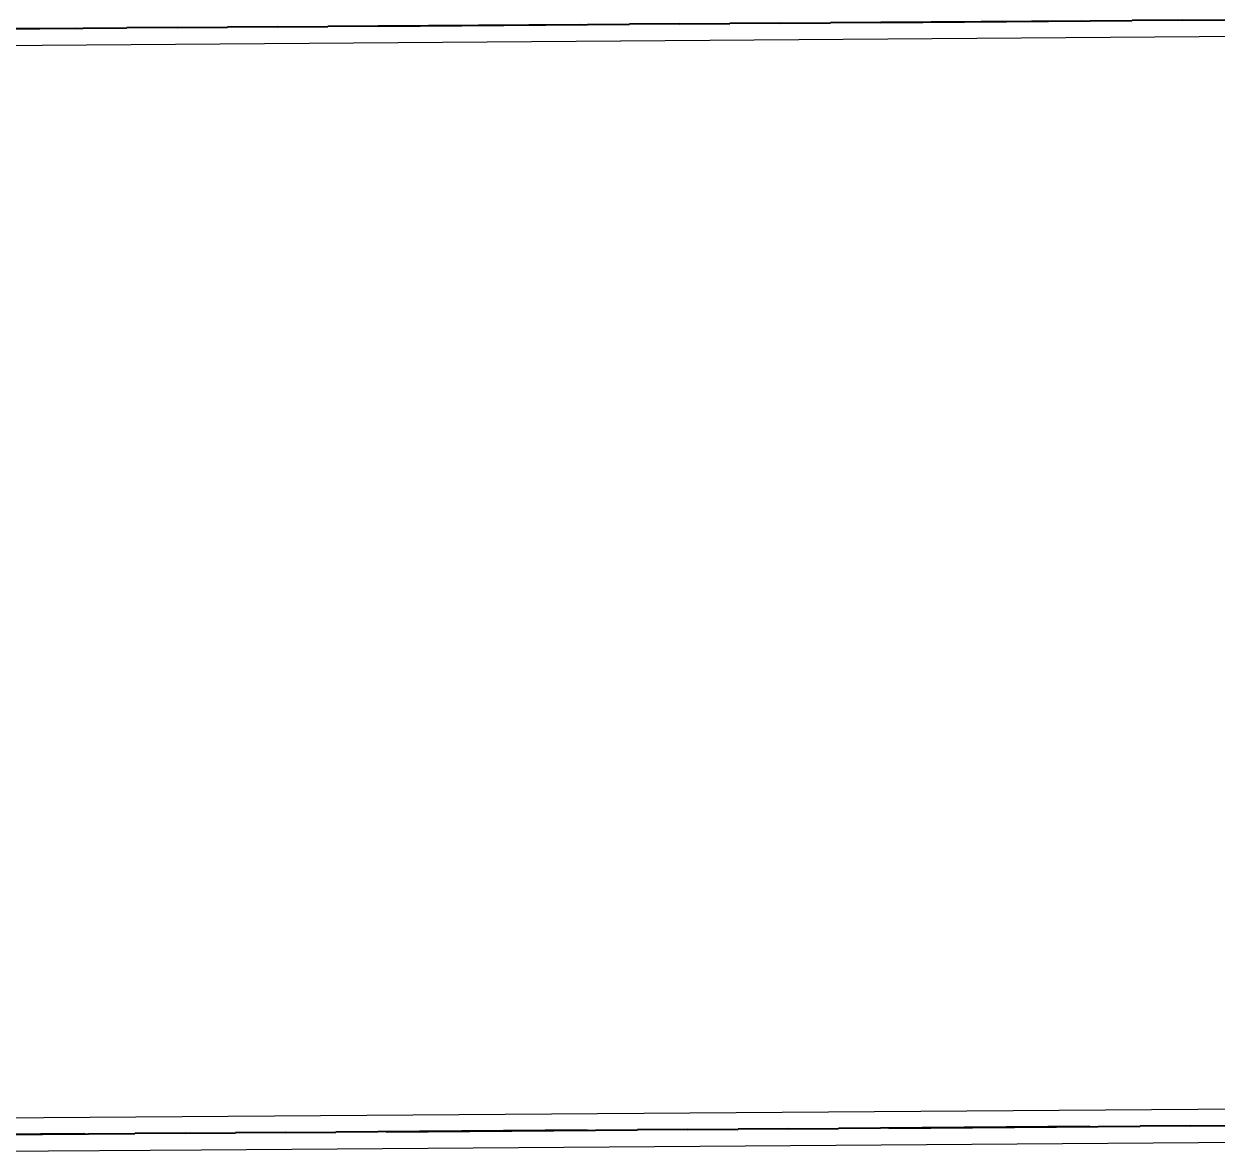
# Model space of a CAD drawing. Header units: feet. Extents: x 919634 to 928945, y 707022 to 708026.
# Drawn here: x 920127.13 to 920150.87, y 707216.55 to 707239 of the extents above; entities that cross this region are included whole.
import ezdxf

# ---------------------------------------------------------------- set-up
doc = ezdxf.new("R2010")
doc.units = ezdxf.units.FT
doc.header["$LTSCALE"] = 20
doc.header["$MEASUREMENT"] = 0
doc.linetypes.add('Site Plan$0$PHANTOM2', pattern=[1.25, 0.625, -0.125, 0.125, -0.125, 0.125, -0.125])
doc.layers.add('-u-site-xref', color=7, linetype='Continuous')
doc.layers.add('Site Plan$0$-u-site-bldg_interior', color=252, linetype='Continuous')
doc.layers.add('Site Plan$0$SP-LOT LINES', color=252, linetype='Site Plan$0$PHANTOM2', lineweight=40)
doc.layers.get('-u-site-xref').off()

# ---------------------------------------------------------------- blocks, each defined once
blk = doc.blocks.new('Site Plan')
at = {"layer": 'Site Plan$0$-u-site-bldg_interior'}
for p, q in [((920185.4288859793, 707238.9989009963), (920126.51378883, 707238.5688556592)), ((920121.6696385858, 707217.1995945693), (920165.3351419894, 707217.5183268985)), ((920130.6587338818, 707216.5985257764), (920156.8721770223, 707216.7898683954)), ((920124.6304560349, 707216.5545229162), (920130.6587338818, 707216.5985257764))]:
    blk.add_line(p, q, dxfattribs=at)
at = {"layer": 'Site Plan$0$SP-LOT LINES', "ltscale": 0.4}
for points in [[(920104.1786639367, 707238.7391648848), (920104.0156481654, 707261.0719032667), (920198.0131440415, 707261.7580293491), (920198.176159813, 707239.4252909672)], [(920104.3392466368, 707216.7397509563), (920104.1786639367, 707238.7391648848), (920198.176159813, 707239.4252909672), (920198.3367425131, 707217.4258770387)], [(920104.499829337, 707194.7403370278), (920104.3392466368, 707216.7397509563), (920198.3367425131, 707217.4258770387), (920198.4973252133, 707195.4264631103)]]:
    blk.add_lwpolyline(points, close=True, dxfattribs=at)

msp = doc.modelspace()

# ---------------------------------------------------------------- block references
at = {"layer": '-u-site-xref'}
msp.add_blockref('Site Plan', (0, 0), dxfattribs=at)

doc.saveas('drawing.dxf')
